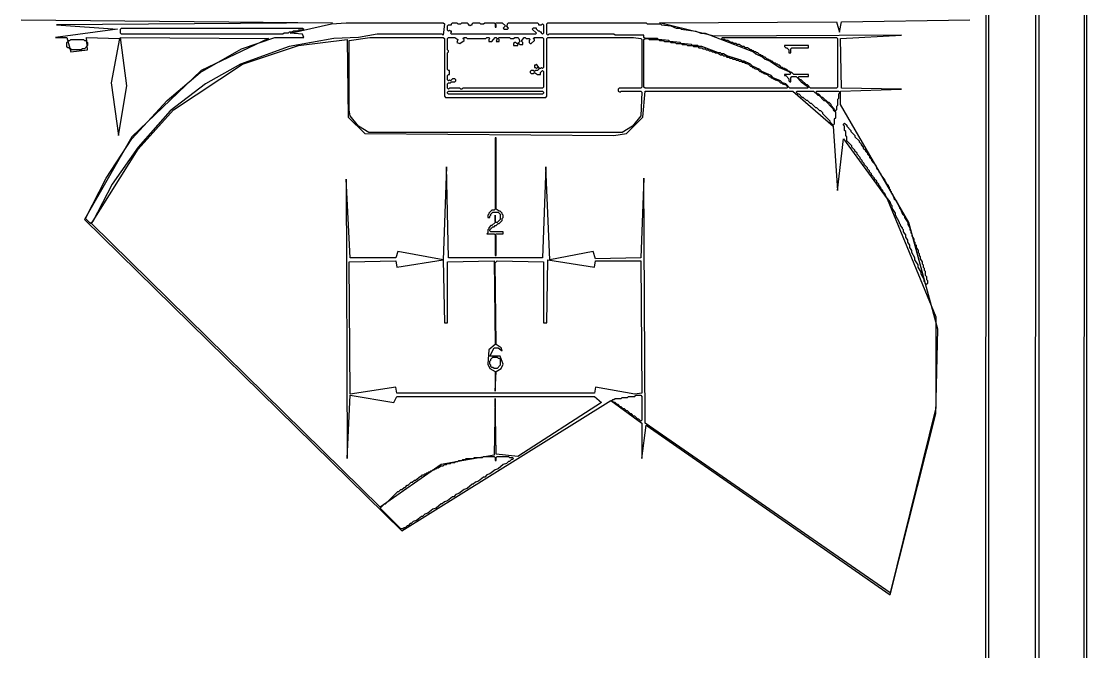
# Model space of a CAD drawing. Extents: x 17 to 323, y -435 to -5.
# Drawn here: x 219.7 to 322.7, y -282.4 to -221.4 of the extents above; entities that cross this region are included whole.
import ezdxf

# ---------------------------------------------------------------- set-up
doc = ezdxf.new("R2010")
doc.units = 0

msp = doc.modelspace()

# ---------------------------------------------------------------- linework, layer by layer
at = {"layer": 'CONTOURS'}
for p, q in [((322.5, -5.1), (322.4, -434.6)), ((322.7, -434.9), (322.7, -4.7)), ((317.8, -9.8), (317.7, -429.9)), ((318.1, -430.2), (318.1, -9.5)), ((313.2, -425.6), (313.3, -14.3)), ((313, -14.6), (312.9, -375)), ((219.7, -221.3), (249.8, -221.6)), ((299, -221.5), (311.4, -221.3)), ((229, -222.2), (223, -223)), ((249.8, -221.6), (223.1, -221.8)), ((223.1, -221.8), (229, -222.2)), ((229.3, -222.2), (229.4, -222.1)), ((229.3, -222.6), (229.3, -222.2)), ((229.4, -222.1), (246.9, -222.1)), ((245.7, -222.6), (249.7, -221.7)), ((246, -222.4), (245.9, -222.5)), ((246.4, -222.4), (246, -222.4)), ((246.5, -222.3), (246.4, -222.4)), ((246.9, -222.3), (246.5, -222.3)), ((246.9, -222.1), (247, -222.2)), ((247, -222.2), (246.9, -222.3)), ((249.7, -221.7), (251.1, -221.6)), ((251.1, -221.6), (260.5, -221.6)), ((260.5, -221.6), (260.6, -221.7)), ((260.6, -221.7), (260.5, -222.8)), ((260.9, -221.9), (261, -221.8)), ((260.9, -222.3), (260.9, -221.9)), ((261, -222.4), (260.9, -222.3)), ((261, -221.8), (261.3, -221.8)), ((261.1, -222.3), (261, -222.4)), ((261.2, -222.4), (261.1, -222.3)), ((261.3, -222.4), (261.2, -222.4)), ((261.3, -221.7), (261.4, -221.6)), ((261.3, -221.8), (261.3, -221.7)), ((261.3, -222.5), (261.3, -222.4)), ((261.4, -221.6), (261.8, -221.6)), ((261.8, -221.6), (261.9, -221.7)), ((261.9, -221.7), (262.2, -221.7)), ((262.2, -221.7), (262.3, -221.6)), ((262.3, -221.6), (262.8, -221.6)), ((262.8, -221.6), (262.9, -221.7)), ((262.9, -221.7), (262.9, -221.8)), ((262.9, -221.8), (263, -221.8)), ((263, -221.8), (263.1, -221.9)), ((263.1, -221.9), (263.2, -221.8)), ((263.2, -221.8), (263.3, -221.8)), ((263.3, -221.7), (263.4, -221.6)), ((263.3, -221.8), (263.3, -221.7)), ((263.4, -221.6), (264, -221.6)), ((264, -221.6), (264.1, -221.7)), ((264.1, -221.7), (264.4, -221.7)), ((264.4, -221.7), (264.5, -221.6)), ((264.5, -221.6), (265.4, -221.6)), ((265.4, -221.6), (265.5, -221.7)), ((265.5, -221.7), (265.6, -221.6)), ((265.5, -221.7), (265.5, -222)), ((265.6, -221.8), (265.5, -221.7)), ((265.5, -222), (265.6, -222)), ((265.6, -221.6), (266.2, -221.6)), ((265.6, -222), (265.6, -221.8)), ((266.2, -221.6), (266.5, -221.9)), ((266.5, -221.9), (266.3, -222.1)), ((266.3, -222.1), (266.4, -222.2)), ((266.4, -222.2), (266.7, -222.2)), ((266.6, -221.9), (266.7, -221.8)), ((266.8, -222.1), (266.6, -221.9)), ((266.7, -221.7), (266.8, -221.6)), ((266.7, -221.8), (266.7, -221.7)), ((266.7, -222.2), (266.8, -222.1)), ((266.8, -221.6), (269.6, -221.6)), ((269.2, -222.1), (269.1, -222.2)), ((269.1, -222.2), (269.5, -222.6)), ((269.5, -222.1), (269.2, -222.1)), ((269.5, -222.2), (269.5, -222.1)), ((269.7, -222.4), (269.5, -222.2)), ((269.6, -221.6), (269.7, -221.7)), ((269.7, -221.7), (269.7, -221.8)), ((269.7, -221.8), (270, -221.8)), ((269.8, -222.4), (269.7, -222.4)), ((269.9, -222.5), (269.8, -222.4)), ((270, -221.8), (270.1, -221.7)), ((270.1, -221.7), (270.2, -221.8)), ((270.2, -221.8), (270.2, -222.6)), ((270.5, -221.7), (270.6, -221.6)), ((270.5, -222.7), (270.5, -221.7)), ((270.6, -221.6), (280.1, -221.6)), ((280.1, -221.6), (280.2, -221.7)), ((280.2, -221.7), (281.5, -221.7)), ((281.4, -221.6), (298.5, -221.5)), ((286.7, -222.9), (281.4, -221.6)), ((281.5, -221.7), (281.6, -221.8)), ((281.6, -221.8), (282.5, -221.9)), ((282.5, -221.9), (283, -222.1)), ((283, -222.1), (283.4, -222.1)), ((283.4, -222.1), (283.5, -222.2)), ((283.5, -222.2), (284.9, -222.4)), ((284.9, -222.4), (285.4, -222.6)), ((298.5, -221.5), (298.8, -222.5)), ((298.8, -222.5), (299, -221.5)), ((223, -223), (224.1, -223)), ((224.1, -223), (224.5, -224.4)), ((224.1, -223.5), (224.3, -223.3)), ((224.1, -223.9), (224.1, -223.5)), ((224.3, -223.3), (224.4, -223.3)), ((224.4, -223.3), (224.5, -223.2)), ((224.5, -223.2), (225.7, -223.2)), ((225.7, -223.2), (225.8, -223.3)), ((225.8, -223.3), (225.9, -223.3)), ((225.9, -223.3), (226.1, -223.5)), ((226.1, -224.2), (226, -223)), ((226, -223), (229.2, -223.1)), ((226.1, -223.5), (226.1, -223.8)), ((229.2, -223.1), (228.4, -227.4)), ((229.4, -222.7), (229.3, -222.6)), ((229.9, -227.7), (229.3, -223)), ((229.3, -223), (243.6, -223.1)), ((245, -222.7), (229.4, -222.7)), ((243.6, -223.1), (237.1, -226.2)), ((241, -224.1), (244.2, -223)), ((244.2, -223), (247, -223)), ((245.1, -222.6), (245, -222.7)), ((245.5, -222.6), (245.1, -222.6)), ((245.6, -222.5), (245.5, -222.6)), ((245.9, -222.5), (245.6, -222.5)), ((249.9, -223.1), (245.6, -223.9)), ((246.9, -222.7), (245.7, -222.6)), ((246.5, -223.8), (251.2, -223.2)), ((247, -223), (246.9, -222.7)), ((252.3, -223), (249.9, -223.1)), ((251.2, -223.2), (251.3, -230.7)), ((251.4, -223.3), (253.4, -223)), ((251.4, -230), (251.4, -223.3)), ((254.1, -222.7), (252.3, -223)), ((253.4, -223), (260.5, -223)), ((260.4, -222.7), (254.1, -222.7)), ((260.5, -222.8), (260.4, -222.7)), ((260.5, -223), (260.6, -223.1)), ((260.6, -223.1), (260.6, -228.7)), ((260.9, -223.1), (261, -223)), ((260.9, -224.2), (260.9, -223.1)), ((261, -223), (261.6, -223)), ((261.2, -222.6), (261.3, -222.5)), ((261.3, -222.7), (261.2, -222.6)), ((269.4, -222.7), (261.3, -222.7)), ((261.6, -223), (261.9, -223.2)), ((261.9, -223.2), (261.8, -223.5)), ((261.8, -223.5), (262.1, -223.6)), ((262.1, -223.6), (262.5, -223.3)), ((262.4, -223.1), (262.5, -223)), ((262.5, -223.2), (262.4, -223.1)), ((262.5, -223), (262.7, -223)), ((262.5, -223.3), (262.5, -223.2)), ((262.7, -223), (262.8, -223.1)), ((262.8, -223.1), (264.6, -223.1)), ((264.6, -223.1), (264.7, -223)), ((264.7, -223), (264.9, -223)), ((264.9, -223), (265, -223.1)), ((265, -223.1), (264.9, -223.2)), ((264.9, -223.2), (264.9, -223.4)), ((264.9, -223.4), (265.2, -223.4)), ((265.2, -223.4), (265.5, -223)), ((265.5, -223), (265.6, -223)), ((265.6, -223), (265.7, -223.1)), ((265.7, -223.1), (265.6, -223.4)), ((265.6, -223.4), (265.9, -223.4)), ((265.8, -223.1), (265.9, -223)), ((265.9, -223.2), (265.8, -223.1)), ((265.9, -223), (266.9, -223)), ((265.9, -223.4), (265.9, -223.2)), ((266.9, -223), (267, -223.1)), ((267, -223.1), (267.3, -223.1)), ((267.3, -223.1), (267.4, -223)), ((267.4, -223.5), (267.3, -223.6)), ((267.4, -223), (267.7, -223)), ((267.5, -223.5), (267.4, -223.5)), ((267.6, -223.6), (267.5, -223.5)), ((267.7, -223), (267.8, -223.1)), ((267.9, -223.4), (267.7, -223.6)), ((267.8, -223.1), (267.9, -223.4)), ((268.1, -223.3), (268.3, -223)), ((268.1, -223.4), (268.1, -223.3)), ((268.2, -223.5), (268.1, -223.4)), ((268.2, -223.7), (268.2, -223.5)), ((268.3, -223), (268.4, -223)), ((268.4, -223), (268.5, -223.1)), ((268.5, -223.1), (268.8, -223.1)), ((268.8, -223.1), (268.9, -223.2)), ((268.9, -223.2), (268.8, -223.3)), ((268.8, -223.3), (268.8, -223.5)), ((268.8, -223.5), (268.9, -223.6)), ((269, -223.6), (269.3, -223.3)), ((269.2, -223.1), (269.3, -223)), ((269.3, -223.2), (269.2, -223.1)), ((269.3, -223), (270.1, -223)), ((269.3, -223.3), (269.3, -223.2)), ((269.5, -222.6), (269.4, -222.7)), ((270, -222.5), (269.9, -222.5)), ((270, -222.6), (270, -222.5)), ((270.1, -222.7), (270, -222.6)), ((270.2, -222.6), (270.1, -222.7)), ((270.1, -223), (270.2, -223.1)), ((270.2, -223.1), (270.2, -225.9)), ((270.6, -222.8), (270.5, -222.7)), ((270.5, -223.1), (270.6, -223)), ((270.5, -228.7), (270.5, -223.1)), ((270.7, -222.7), (270.6, -222.8)), ((270.6, -223), (278.9, -223)), ((277, -222.7), (270.7, -222.7)), ((277.1, -222.8), (277, -222.7)), ((279.9, -222.8), (277.1, -222.8)), ((278.9, -223), (279.6, -223.1)), ((279.6, -223.1), (279.7, -223.2)), ((279.7, -223.2), (279.7, -227.8)), ((279.9, -223), (279.9, -222.8)), ((280, -223.1), (279.9, -223)), ((279.9, -223.2), (280, -223.1)), ((279.9, -227.8), (279.9, -223.2)), ((280, -223.1), (280.3, -223.1)), ((281.2, -223.1), (280, -223.1)), ((280.3, -223.1), (280.4, -223.2)), ((280.4, -223.2), (281.3, -223.2)), ((281.3, -223.2), (281.2, -223.1)), ((281.3, -223.2), (281.4, -223.3)), ((282.3, -223.3), (281.3, -223.2)), ((281.4, -223.3), (281.8, -223.3)), ((281.8, -223.3), (281.9, -223.4)), ((281.9, -223.4), (282.4, -223.4)), ((282.4, -223.4), (282.3, -223.3)), ((282.4, -223.4), (282.5, -223.5)), ((283.4, -223.5), (282.4, -223.4)), ((282.5, -223.5), (282.9, -223.5)), ((282.9, -223.5), (283, -223.6)), ((283.5, -223.6), (283.4, -223.5)), ((285.4, -222.6), (285.8, -222.6)), ((285.8, -222.6), (290.5, -224.4)), ((304.8, -222.8), (286.7, -222.9)), ((287.4, -223.1), (287.5, -223)), ((287.5, -223.2), (287.4, -223.1)), ((287.5, -223), (298.5, -223)), ((287.7, -223.2), (287.5, -223.2)), ((287.8, -223.3), (287.7, -223.2)), ((288, -223.3), (287.8, -223.3)), ((288.3, -223.5), (288, -223.3)), ((288.5, -223.5), (288.3, -223.5)), ((288.6, -223.6), (288.5, -223.5)), ((298.5, -223), (298.6, -223.1)), ((298.6, -223.1), (298.6, -227.8)), ((298.9, -223.1), (304.8, -222.8)), ((299, -227.9), (298.9, -223.1)), ((224.2, -224), (224.1, -223.9)), ((224.3, -224), (224.2, -224)), ((224.4, -224.1), (224.3, -224)), ((224.5, -224.1), (224.4, -224.1)), ((224.6, -224.2), (224.5, -224.1)), ((224.5, -224.4), (226.1, -224.2)), ((225.5, -224.2), (224.6, -224.2)), ((225.6, -224.1), (225.5, -224.2)), ((225.8, -224.1), (225.6, -224.1)), ((226.1, -223.8), (225.8, -224.1)), ((237, -226.4), (241, -224.1)), ((245.6, -223.9), (240.9, -225.6)), ((241.1, -225.6), (246.5, -223.8)), ((261, -224.3), (260.9, -224.2)), ((260.9, -224.5), (261, -224.4)), ((260.9, -226.1), (260.9, -224.5)), ((261, -224.4), (261, -224.3)), ((267.3, -223.6), (267.3, -223.8)), ((267.3, -223.8), (267.7, -223.8)), ((267.7, -223.6), (267.6, -223.6)), ((267.7, -223.7), (267.8, -223.6)), ((267.7, -223.8), (267.7, -223.7)), ((267.8, -223.6), (267.9, -223.7)), ((267.9, -223.7), (268.2, -223.7)), ((268.9, -223.6), (269, -223.6)), ((283, -223.6), (283.5, -223.6)), ((283.5, -223.6), (283.6, -223.7)), ((284.5, -223.7), (283.5, -223.6)), ((283.6, -223.7), (284, -223.7)), ((284, -223.7), (284.1, -223.8)), ((284.1, -223.8), (284.6, -223.8)), ((284.6, -223.8), (284.5, -223.7)), ((284.6, -223.8), (284.7, -223.9)), ((285.1, -223.8), (284.6, -223.8)), ((284.7, -223.9), (285.1, -223.9)), ((285.2, -223.9), (285.1, -223.8)), ((285.1, -223.9), (285.2, -224)), ((285.5, -223.9), (285.2, -223.9)), ((285.2, -224), (285.5, -224)), ((287.1, -224.5), (285.5, -223.9)), ((285.5, -224), (285.6, -224.1)), ((285.6, -224.1), (285.8, -224.1)), ((285.8, -224.1), (285.9, -224.2)), ((285.9, -224.2), (286.1, -224.2)), ((286.1, -224.2), (286.2, -224.3)), ((286.2, -224.3), (286.4, -224.3)), ((286.4, -224.3), (286.5, -224.4)), ((286.5, -224.4), (286.7, -224.4)), ((286.7, -224.4), (286.8, -224.5)), ((286.8, -224.5), (287, -224.5)), ((287, -224.5), (287.3, -224.7)), ((287.3, -224.5), (287.1, -224.5)), ((287.4, -224.6), (287.3, -224.5)), ((288.8, -223.6), (288.6, -223.6)), ((288.9, -223.7), (288.8, -223.6)), ((289.1, -223.7), (288.9, -223.7)), ((289.4, -223.9), (289.1, -223.7)), ((289.6, -223.9), (289.4, -223.9)), ((289.7, -224), (289.6, -223.9)), ((289.9, -224), (289.7, -224)), ((290.2, -224.2), (289.9, -224)), ((290.3, -224.2), (290.2, -224.2)), ((290.4, -224.3), (290.3, -224.2)), ((290.5, -224.3), (290.4, -224.3)), ((290.6, -224.4), (290.5, -224.3)), ((290.5, -224.4), (290.7, -224.6)), ((290.7, -224.4), (290.6, -224.4)), ((290.8, -224.5), (290.7, -224.4)), ((290.9, -224.5), (290.8, -224.5)), ((291.1, -224.7), (290.9, -224.5)), ((293.5, -223.8), (293.5, -223.9)), ((295.8, -223.8), (293.5, -223.8)), ((293.5, -223.9), (293.6, -224)), ((293.6, -224), (293.7, -224)), ((293.7, -224), (293.9, -224.2)), ((293.9, -224.2), (293.9, -224.5)), ((293.9, -224.5), (294.1, -224.5)), ((294.1, -224.1), (294.2, -224)), ((294.1, -224.5), (294.1, -224.1)), ((294.2, -224), (295.8, -224)), ((295.8, -224), (295.8, -223.8)), ((287.3, -224.7), (287.5, -224.7)), ((287.6, -224.6), (287.4, -224.6)), ((287.5, -224.7), (287.6, -224.8)), ((287.9, -224.8), (287.6, -224.6)), ((287.6, -224.8), (287.8, -224.8)), ((287.8, -224.8), (287.9, -224.9)), ((289.3, -225.2), (287.9, -224.8)), ((287.9, -224.9), (288.1, -224.9)), ((288.1, -224.9), (288.2, -225)), ((288.2, -225), (288.4, -225)), ((288.4, -225), (288.5, -225.1)), ((288.5, -225.1), (288.7, -225.1)), ((288.7, -225.1), (288.8, -225.2)), ((288.8, -225.2), (289, -225.2)), ((289, -225.2), (289.1, -225.3)), ((289.1, -225.3), (289.3, -225.3)), ((289.4, -225.3), (289.3, -225.2)), ((289.3, -225.3), (289.4, -225.4)), ((289.6, -225.3), (289.4, -225.3)), ((289.4, -225.4), (289.6, -225.4)), ((290.2, -225.6), (289.6, -225.3)), ((289.6, -225.4), (289.7, -225.5)), ((289.7, -225.5), (290, -225.6)), ((290.7, -224.6), (291.4, -224.9)), ((291.2, -224.7), (291.1, -224.7)), ((291.3, -224.8), (291.2, -224.7)), ((291.4, -224.8), (291.3, -224.8)), ((291.5, -224.9), (291.4, -224.8)), ((291.4, -224.9), (291.6, -225.1)), ((291.6, -224.9), (291.5, -224.9)), ((291.8, -225.1), (291.6, -224.9)), ((291.6, -225.1), (292.1, -225.3)), ((291.9, -225.1), (291.8, -225.1)), ((292, -225.2), (291.9, -225.1)), ((292.1, -225.2), (292, -225.2)), ((292.2, -225.3), (292.1, -225.2)), ((292.1, -225.3), (293, -225.9)), ((292.3, -225.3), (292.2, -225.3)), ((292.5, -225.5), (292.3, -225.3)), ((292.6, -225.5), (292.5, -225.5)), ((292.7, -225.6), (292.6, -225.5)), ((237.1, -226.2), (230.4, -232.6)), ((233.8, -229.1), (237, -226.4)), ((234.4, -230), (241.1, -225.6)), ((240.9, -225.6), (237.5, -227.5)), ((261, -226.2), (260.9, -226.1)), ((260.9, -226.7), (261, -226.6)), ((261.1, -226.2), (261, -226.2)), ((261, -226.6), (261.1, -226.6)), ((261.1, -226.6), (261.1, -226.2)), ((269, -226.2), (268.9, -226.3)), ((268.9, -226.3), (268.9, -226.4)), ((268.9, -226.4), (269, -226.5)), ((269.2, -226.2), (269, -226.2)), ((269, -226.5), (269.2, -226.5)), ((269.3, -226.3), (269.2, -226.2)), ((269.2, -226.5), (269.3, -226.4)), ((269.4, -225.7), (269.3, -225.7)), ((269.3, -225.7), (269.3, -225.9)), ((269.3, -225.9), (269.4, -225.9)), ((269.4, -226.2), (269.3, -226.3)), ((269.3, -226.4), (269.6, -226.6)), ((269.5, -225.6), (269.4, -225.7)), ((269.4, -225.9), (269.5, -226)), ((269.6, -226.2), (269.4, -226.2)), ((269.8, -226), (269.5, -225.6)), ((269.5, -226), (269.6, -225.9)), ((269.6, -225.9), (269.7, -225.9)), ((269.8, -226), (269.6, -226.2)), ((269.6, -226.6), (269.9, -226.6)), ((269.7, -225.9), (269.8, -226)), ((269.9, -226), (269.8, -226)), ((270, -225.9), (269.9, -226)), ((269.9, -226.4), (270.1, -226.2)), ((269.9, -226.6), (269.9, -226.4)), ((270.1, -226), (270, -225.9)), ((270.2, -225.9), (270.1, -226)), ((270.1, -226.2), (270.2, -226.3)), ((270.2, -226.3), (270.2, -227.8)), ((290, -225.6), (290.2, -225.8)), ((290.4, -225.8), (290.2, -225.6)), ((290.2, -225.8), (290.3, -225.8)), ((290.3, -225.8), (290.4, -225.9)), ((291.1, -226.1), (290.4, -225.8)), ((290.4, -225.9), (290.5, -225.9)), ((290.5, -225.9), (290.6, -226)), ((290.6, -226), (290.9, -226.1)), ((290.9, -226.1), (291.1, -226.3)), ((291.3, -226.3), (291.1, -226.1)), ((291.1, -226.3), (291.2, -226.3)), ((291.2, -226.3), (291.3, -226.4)), ((292.2, -226.7), (291.3, -226.3)), ((291.3, -226.4), (291.4, -226.4)), ((291.4, -226.4), (291.5, -226.5)), ((291.5, -226.5), (291.8, -226.6)), ((291.8, -226.6), (292, -226.8)), ((292.8, -225.6), (292.7, -225.6)), ((292.9, -225.7), (292.8, -225.6)), ((293, -225.7), (292.9, -225.7)), ((293.2, -225.9), (293, -225.7)), ((293, -225.9), (293.9, -226.3)), ((293.3, -225.9), (293.2, -225.9)), ((293.4, -226), (293.3, -225.9)), ((293.5, -226), (293.4, -226)), ((293.6, -226.1), (293.5, -226)), ((294, -226.6), (293.5, -226.6)), ((293.5, -226.6), (293.5, -226.7)), ((293.7, -226.1), (293.6, -226.1)), ((293.9, -226.3), (293.7, -226.1)), ((294, -226.3), (293.9, -226.3)), ((293.9, -226.3), (294.1, -226.5)), ((294.1, -226.4), (294, -226.3)), ((294.1, -226.5), (294, -226.6)), ((294.2, -226.4), (294.1, -226.4)), ((294.4, -226.6), (294.2, -226.4)), ((295.8, -226.6), (294.4, -226.6)), ((295.8, -226.8), (295.8, -226.6)), ((228.4, -227.4), (229.1, -232.5)), ((237.5, -227.5), (234.1, -230.1)), ((260.9, -227.1), (260.9, -226.7)), ((261, -227.2), (260.9, -227.1)), ((260.9, -227.5), (261, -227.4)), ((260.9, -227.9), (260.9, -227.5)), ((261.1, -227.1), (261, -227.2)), ((261, -227.4), (261.2, -227.4)), ((261.2, -227.2), (261.1, -227.1)), ((261.4, -227), (261.2, -227.2)), ((261.2, -227.4), (261.3, -227.3)), ((261.3, -227.3), (261.6, -227.3)), ((261.6, -227), (261.4, -227)), ((261.7, -227.1), (261.6, -227)), ((261.6, -227.3), (261.7, -227.2)), ((261.7, -227.2), (261.7, -227.1)), ((292, -226.8), (292.1, -226.8)), ((292.1, -226.8), (292.2, -226.9)), ((292.4, -226.9), (292.2, -226.7)), ((292.2, -226.9), (292.3, -226.9)), ((292.3, -226.9), (292.4, -227)), ((293.1, -227.2), (292.4, -226.9)), ((292.4, -227), (292.5, -227)), ((292.5, -227), (292.6, -227.1)), ((292.6, -227.1), (292.9, -227.2)), ((292.9, -227.2), (293.1, -227.4)), ((293.3, -227.4), (293.1, -227.2)), ((293.1, -227.4), (293.2, -227.4)), ((293.2, -227.4), (293.3, -227.5)), ((293.6, -227.5), (293.3, -227.4)), ((293.3, -227.5), (293.6, -227.6)), ((293.5, -226.7), (293.6, -226.7)), ((293.6, -226.7), (293.9, -227)), ((294, -227.9), (293.6, -227.5)), ((293.6, -227.6), (293.8, -227.8)), ((293.9, -227), (293.9, -227.2)), ((293.9, -227.2), (294, -227.3)), ((294, -227.3), (294.1, -227.3)), ((294.1, -226.9), (294.2, -226.8)), ((294.1, -227.3), (294.1, -226.9)), ((294.2, -226.8), (294.6, -226.8)), ((294.6, -226.8), (295.1, -227.3)), ((294.8, -226.9), (294.9, -226.8)), ((295, -227.1), (294.8, -226.9)), ((294.9, -226.8), (295.8, -226.8)), ((295.1, -227.1), (295, -227.1)), ((295.6, -227.6), (295.1, -227.1)), ((295.1, -227.3), (295.8, -227.8)), ((295.7, -227.6), (295.6, -227.6)), ((296, -227.9), (295.7, -227.6)), ((229.1, -232.5), (229.9, -227.7)), ((261, -228), (260.9, -227.9)), ((260.9, -228.3), (261, -228.2)), ((260.9, -228.4), (260.9, -228.3)), ((261, -228.5), (260.9, -228.4)), ((261.1, -227.9), (261, -228)), ((261, -228.2), (270.1, -228.2)), ((270.1, -228.5), (261, -228.5)), ((262.1, -227.9), (261.1, -227.9)), ((262.2, -228), (262.1, -227.9)), ((262.3, -228), (262.2, -228)), ((262.4, -227.9), (262.3, -228)), ((270.1, -227.9), (262.4, -227.9)), ((270.2, -227.8), (270.1, -227.9)), ((270.1, -228.2), (270.2, -228.3)), ((270.2, -228.4), (270.1, -228.5)), ((270.2, -228.3), (270.2, -228.4)), ((277.5, -227.9), (277.4, -228)), ((277.4, -228), (277.4, -228.2)), ((277.4, -228.2), (277.6, -228.3)), ((279.6, -227.9), (277.5, -227.9)), ((277.6, -228.3), (277.7, -228.2)), ((277.7, -228.2), (279.6, -228.2)), ((279.7, -227.8), (279.6, -227.9)), ((279.6, -228.2), (279.7, -228.3)), ((279.7, -228.3), (279.6, -230.6)), ((279.8, -230.7), (280, -228.2)), ((280, -227.9), (279.9, -227.8)), ((293.7, -227.9), (280, -227.9)), ((280, -228.2), (294.3, -228.2)), ((293.8, -227.8), (293.7, -227.9)), ((295.7, -227.9), (294, -227.9)), ((294.3, -228.2), (298.2, -231.6)), ((294.6, -228.3), (294.7, -228.2)), ((294.8, -228.5), (294.6, -228.3)), ((294.7, -228.2), (296.3, -228.2)), ((294.9, -228.5), (294.8, -228.5)), ((295.2, -228.8), (294.9, -228.5)), ((295.8, -227.8), (295.7, -227.9)), ((298.5, -227.9), (296, -227.9)), ((296.3, -228.2), (296.7, -228.6)), ((296.5, -228.3), (296.6, -228.2)), ((296.7, -228.5), (296.5, -228.3)), ((296.6, -228.2), (298.7, -228.2)), ((296.8, -228.5), (296.7, -228.5)), ((296.7, -228.6), (296.8, -228.6)), ((297.1, -228.8), (296.8, -228.5)), ((296.8, -228.6), (297.3, -229.1)), ((298.6, -227.8), (298.5, -227.9)), ((298.7, -228.2), (298.8, -228.3)), ((298.8, -228.4), (298.7, -228.5)), ((298.7, -228.5), (298.7, -228.9)), ((298.8, -228.3), (298.8, -228.4)), ((298.9, -228.2), (304.8, -228)), ((298.9, -229.5), (298.9, -228.2)), ((304.8, -228), (299, -227.9)), ((230.4, -232.8), (233.8, -229.1)), ((260.6, -228.7), (260.7, -228.8)), ((260.7, -228.8), (270.4, -228.8)), ((270.4, -228.8), (270.5, -228.7)), ((295.3, -228.8), (295.2, -228.8)), ((295.6, -229.1), (295.3, -228.8)), ((295.7, -229.1), (295.6, -229.1)), ((296, -229.4), (295.7, -229.1)), ((296.1, -229.4), (296, -229.4)), ((296.5, -229.8), (296.1, -229.4)), ((297.2, -228.8), (297.1, -228.8)), ((297.7, -229.3), (297.2, -228.8)), ((297.3, -229.1), (297.4, -229.1)), ((297.4, -229.1), (298.2, -229.9)), ((297.8, -229.3), (297.7, -229.3)), ((298, -229.5), (297.8, -229.3)), ((298, -229.6), (298, -229.5)), ((298.3, -229.9), (298, -229.6)), ((298.6, -229.6), (298.5, -229.7)), ((298.7, -228.9), (298.6, -229)), ((298.6, -229), (298.6, -229.6)), ((305.5, -240.9), (298.9, -229.5)), ((231, -233.8), (234.4, -230)), ((234.1, -230.1), (231, -233.6)), ((251.3, -230.7), (252.9, -232.3)), ((251.5, -230.6), (251.4, -230)), ((252.3, -231.6), (251.5, -230.6)), ((278.2, -232.3), (279.8, -230.7)), ((279.6, -230.6), (278.8, -231.6)), ((296.6, -229.8), (296.5, -229.8)), ((296.9, -230.1), (296.6, -229.8)), ((297, -230.1), (296.9, -230.1)), ((297.2, -230.3), (297, -230.1)), ((297.2, -230.4), (297.2, -230.3)), ((297.9, -231.1), (297.2, -230.4)), ((298.2, -229.9), (298.2, -230)), ((298.2, -230), (298.4, -230.2)), ((298.3, -230), (298.3, -229.9)), ((298.4, -230.1), (298.3, -230)), ((298.5, -230), (298.4, -230.1)), ((298.4, -230.2), (298.4, -230.8)), ((298.5, -229.7), (298.5, -230)), ((253.3, -232.2), (252.3, -231.6)), ((278.8, -231.6), (277.8, -232.2)), ((297.9, -231.2), (297.9, -231.1)), ((298.2, -231.5), (297.9, -231.2)), ((298.3, -231.4), (298.2, -231.5)), ((298.2, -231.6), (298.6, -237.8)), ((298.4, -230.8), (298.3, -230.9)), ((298.3, -230.9), (298.3, -231.4)), ((299.2, -231.4), (299.3, -231.3)), ((299.2, -231.5), (299.2, -231.4)), ((299.3, -231.6), (299.2, -231.5)), ((299.3, -231.3), (299.5, -231.5)), ((299.3, -232), (299.3, -231.6)), ((299.5, -231.5), (299.5, -231.6)), ((299.5, -231.6), (299.9, -232)), ((230.4, -232.6), (225.8, -240.6)), ((252.9, -232.3), (277, -232.5)), ((277.8, -232.2), (253.3, -232.2)), ((265.5, -232.7), (265.5, -239.6)), ((265.6, -232.7), (265.5, -232.7)), ((265.6, -239.6), (265.6, -232.7)), ((277, -232.5), (278.2, -232.3)), ((299.4, -232.1), (299.3, -232)), ((299.4, -232.5), (299.4, -232.1)), ((299.5, -232.6), (299.4, -232.5)), ((299.5, -233), (299.5, -232.6)), ((299.9, -232), (299.9, -232.1)), ((299.9, -232.1), (300.3, -232.5)), ((300.3, -232.5), (300.3, -232.6)), ((300.3, -232.6), (300.7, -233)), ((226.5, -241), (231, -233.8)), ((227.9, -236.6), (230.4, -232.8)), ((231, -233.6), (228.5, -237.2)), ((298.6, -237.8), (299.2, -232.8)), ((299.2, -232.8), (303.4, -238.6)), ((300, -233.5), (299.5, -233)), ((300, -233.6), (300, -233.5)), ((300.3, -233.9), (300, -233.6)), ((300.7, -233), (300.7, -233.1)), ((300.7, -233.1), (300.9, -233.3)), ((300.9, -233.3), (300.9, -233.4)), ((300.9, -233.4), (301.1, -233.6)), ((301.1, -233.6), (301.1, -233.7)), ((301.1, -233.7), (301.3, -233.9)), ((300.3, -234), (300.3, -233.9)), ((300.5, -234.2), (300.3, -234)), ((300.5, -234.3), (300.5, -234.2)), ((300.8, -234.6), (300.5, -234.3)), ((300.8, -234.7), (300.8, -234.6)), ((301, -234.9), (300.8, -234.7)), ((301.3, -233.9), (301.3, -234)), ((301.3, -234), (301.5, -234.2)), ((301.5, -234.2), (301.5, -234.3)), ((301.5, -234.3), (301.7, -234.5)), ((301.7, -234.5), (301.7, -234.6)), ((301.7, -234.6), (301.9, -234.8)), ((301.9, -234.8), (301.9, -234.9)), ((260.8, -235.5), (260.5, -244.5)), ((261, -244.3), (260.8, -235.5)), ((270.4, -235.5), (270.1, -244.3)), ((270.8, -244.5), (270.4, -235.5)), ((301, -235), (301, -234.9)), ((301.2, -235.2), (301, -235)), ((301.2, -235.3), (301.2, -235.2)), ((301.5, -235.6), (301.2, -235.3)), ((301.5, -235.7), (301.5, -235.6)), ((301.7, -235.9), (301.5, -235.7)), ((301.9, -234.9), (302.3, -235.4)), ((302.3, -235.4), (302.4, -235.7)), ((302.4, -235.7), (302.6, -235.9)), ((225.9, -240.5), (227.9, -236.6)), ((251.5, -244.3), (251.1, -236.7)), ((251.1, -236.7), (251.2, -263.7)), ((279.9, -236.6), (279.6, -244.3)), ((280, -260.3), (279.9, -236.6)), ((301.7, -236), (301.7, -235.9)), ((301.9, -236.2), (301.7, -236)), ((301.9, -236.3), (301.9, -236.2)), ((302.2, -236.6), (301.9, -236.3)), ((302.2, -236.7), (302.2, -236.6)), ((302.4, -236.9), (302.2, -236.7)), ((302.4, -237), (302.4, -236.9)), ((302.6, -235.9), (302.6, -236)), ((302.6, -236), (302.8, -236.2)), ((302.8, -236.2), (302.8, -236.3)), ((302.8, -236.3), (303.2, -236.8)), ((303.2, -236.8), (303.3, -237.1)), ((228.5, -237.2), (226.6, -240.8)), ((302.6, -237.2), (302.4, -237)), ((302.6, -237.3), (302.6, -237.2)), ((302.8, -237.5), (302.6, -237.3)), ((302.8, -237.6), (302.8, -237.5)), ((303, -237.8), (302.8, -237.6)), ((303, -237.9), (303, -237.8)), ((303.2, -238.1), (303, -237.9)), ((303.3, -237.1), (303.5, -237.3)), ((303.5, -237.3), (303.5, -237.4)), ((303.5, -237.4), (303.6, -237.5)), ((303.6, -237.5), (303.6, -237.6)), ((303.6, -237.6), (303.7, -237.7)), ((303.7, -237.7), (303.7, -237.8)), ((303.7, -237.8), (303.8, -237.9)), ((303.8, -237.9), (303.8, -238)), ((303.3, -238.4), (303.2, -238.1)), ((303.7, -238.9), (303.3, -238.4)), ((303.4, -238.6), (308.1, -250)), ((303.8, -239.2), (303.7, -238.9)), ((303.8, -238), (303.9, -238.1)), ((303.9, -238.1), (304.1, -238.6)), ((304.1, -238.6), (304.3, -238.8)), ((304.3, -238.8), (304.3, -238.9)), ((304.3, -238.9), (304.4, -239)), ((265.2, -239.7), (264.9, -240)), ((265.1, -240.1), (265.3, -239.9)), ((265.4, -239.7), (265.2, -239.7)), ((265.3, -239.9), (265.8, -239.9)), ((265.5, -239.6), (265.4, -239.7)), ((265.9, -239.8), (265.6, -239.6)), ((265.8, -239.9), (266, -240.1)), ((266, -239.8), (265.9, -239.8)), ((266.2, -240), (266, -239.8)), ((303.9, -239.3), (303.8, -239.2)), ((303.9, -239.5), (303.9, -239.3)), ((304.2, -240), (303.9, -239.5)), ((304.4, -239), (304.4, -239.1)), ((304.4, -239.1), (304.5, -239.2)), ((304.5, -239.2), (304.5, -239.3)), ((304.5, -239.3), (304.6, -239.4)), ((304.6, -239.4), (304.6, -239.5)), ((304.6, -239.5), (304.7, -239.6)), ((304.7, -239.6), (304.9, -240.1)), ((225.8, -240.6), (256.5, -270.7)), ((226.4, -241), (225.9, -240.5)), ((226.6, -240.8), (226.4, -241)), ((254.4, -268.4), (226.5, -241)), ((264.9, -240.1), (264.8, -240.2)), ((264.8, -240.2), (264.8, -240.4)), ((264.8, -240.4), (265, -240.4)), ((264.9, -240), (264.9, -240.1)), ((265, -240.3), (265.1, -240.2)), ((265, -240.4), (265, -240.3)), ((265.1, -240.2), (265.1, -240.1)), ((265.5, -240.9), (265.2, -241.2)), ((265.5, -240.8), (265.5, -240.2)), ((265.5, -240.2), (265.5, -240.9)), ((265.6, -240.9), (265.5, -240.8)), ((265.7, -240.9), (265.6, -240.9)), ((265.6, -241.2), (265.8, -241)), ((266, -240.6), (265.7, -240.9)), ((265.8, -241), (265.9, -241)), ((265.9, -241), (266.2, -240.7)), ((266, -240.1), (266, -240.6)), ((266.2, -240.1), (266.2, -240)), ((266.3, -240.2), (266.2, -240.1)), ((266.2, -240.5), (266.3, -240.4)), ((266.2, -240.7), (266.2, -240.5)), ((266.3, -240.4), (266.3, -240.2)), ((304.2, -240.2), (304.2, -240)), ((304.6, -240.9), (304.2, -240.2)), ((304.6, -241), (304.6, -240.9)), ((304.7, -241.1), (304.6, -241)), ((304.9, -240.1), (305.1, -240.3)), ((305.1, -240.3), (305.1, -240.4)), ((305.1, -240.4), (305.4, -240.9)), ((305.4, -240.9), (305.4, -241.1)), ((308.3, -251.2), (305.5, -240.9)), ((264.8, -241.9), (264.7, -242)), ((264.7, -242), (265.4, -242)), ((264.9, -241.5), (264.8, -241.6)), ((264.8, -241.6), (264.8, -241.9)), ((265.1, -241.2), (264.9, -241.4)), ((264.9, -241.4), (264.9, -241.5)), ((265, -241.6), (265.3, -241.3)), ((265, -241.7), (265, -241.6)), ((265.1, -241.8), (265, -241.7)), ((265.2, -241.2), (265.1, -241.2)), ((266.3, -241.8), (265.1, -241.8)), ((265.3, -241.3), (265.4, -241.3)), ((265.4, -241.3), (265.5, -241.2)), ((265.4, -242), (265.5, -242.1)), ((265.5, -241.2), (265.6, -241.2)), ((265.5, -242.1), (265.6, -242)), ((265.6, -242), (266.3, -242)), ((266.3, -242), (266.3, -241.8)), ((304.7, -241.2), (304.7, -241.1)), ((304.9, -241.4), (304.7, -241.2)), ((304.9, -241.5), (304.9, -241.4)), ((305, -241.6), (304.9, -241.5)), ((305, -241.8), (305, -241.6)), ((305.2, -242.1), (305, -241.8)), ((305.4, -241.1), (305.6, -241.4)), ((305.6, -241.4), (305.6, -241.6)), ((305.6, -241.6), (305.7, -241.7)), ((305.7, -241.7), (305.7, -241.9)), ((305.7, -241.9), (305.8, -242)), ((305.8, -242), (305.8, -242.2)), ((265.5, -242.1), (265.5, -244.1)), ((265.6, -242.2), (265.5, -242.1)), ((265.6, -244.1), (265.6, -242.2)), ((305.2, -242.3), (305.2, -242.1)), ((305.4, -242.6), (305.2, -242.3)), ((305.4, -242.8), (305.4, -242.6)), ((305.6, -243.1), (305.4, -242.8)), ((305.8, -242.2), (306, -242.5)), ((306, -242.5), (306, -242.7)), ((306, -242.7), (306.1, -242.8)), ((306.1, -242.8), (306.1, -243)), ((306.1, -243), (306.2, -243.1)), ((256.1, -243.7), (255.9, -244.3)), ((260.5, -244.5), (256.1, -243.7)), ((265.5, -244.1), (265.6, -244.1)), ((275, -243.7), (270.8, -244.5)), ((275.2, -244.4), (275, -243.7)), ((305.6, -243.3), (305.6, -243.1)), ((305.8, -243.6), (305.6, -243.3)), ((305.8, -243.8), (305.8, -243.6)), ((306.1, -244.3), (305.8, -243.8)), ((306.2, -243.1), (306.2, -243.3)), ((306.2, -243.3), (306.4, -243.6)), ((306.4, -243.6), (306.4, -243.8)), ((306.4, -243.8), (306.5, -243.9)), ((306.5, -243.9), (306.5, -244.1)), ((306.5, -244.1), (306.6, -244.2)), ((251.4, -244.7), (255.9, -244.6)), ((251.5, -257.5), (251.4, -244.7)), ((255.9, -244.3), (251.5, -244.3)), ((255.9, -244.6), (256, -245.2)), ((256, -245.2), (260.5, -244.5)), ((260.5, -244.5), (260.6, -250.6)), ((260.9, -244.7), (265.4, -244.6)), ((260.9, -250.6), (260.9, -244.7)), ((270.1, -244.3), (261, -244.3)), ((265.4, -244.6), (265.5, -252.7)), ((265.5, -244.8), (265.7, -244.6)), ((265.6, -252.7), (265.5, -244.8)), ((265.7, -244.6), (270.2, -244.7)), ((270.2, -244.7), (270.2, -250.6)), ((270.5, -250.6), (270.6, -244.5)), ((270.6, -244.5), (275.1, -245.2)), ((275.1, -245.2), (275.2, -244.6)), ((279.6, -244.3), (275.2, -244.4)), ((275.2, -244.6), (279.6, -244.6)), ((279.6, -244.6), (279.7, -257.4)), ((306.1, -244.5), (306.1, -244.3)), ((306.4, -245), (306.1, -244.5)), ((306.4, -245.2), (306.4, -245)), ((306.6, -244.2), (306.6, -244.4)), ((306.6, -244.4), (306.8, -244.7)), ((306.8, -244.7), (306.8, -244.9)), ((306.8, -244.9), (306.9, -245)), ((306.9, -245), (306.9, -245.2)), ((306.7, -245.7), (306.4, -245.2)), ((306.7, -245.9), (306.7, -245.7)), ((307, -246.4), (306.7, -245.9)), ((306.9, -245.2), (307, -245.3)), ((307, -245.3), (307, -245.5)), ((307, -245.5), (307.1, -245.6)), ((307.1, -245.6), (307.1, -246)), ((307.1, -246), (307.2, -246.1)), ((307.2, -246.1), (307.2, -246.4)), ((307, -246.6), (307, -246.4)), ((307.1, -246.7), (307, -246.6)), ((307.1, -246.8), (307.1, -246.7)), ((307.2, -246.9), (307.1, -246.8)), ((307.2, -246.4), (307.3, -246.5)), ((307.3, -246.8), (307.2, -246.9)), ((307.3, -246.5), (307.3, -246.8)), ((308.1, -250), (308.1, -258.8)), ((260.6, -250.6), (260.9, -250.6)), ((270.2, -250.6), (270.5, -250.6)), ((308.1, -259.4), (308.3, -251.2)), ((264.9, -253.2), (264.8, -254.6)), ((265.5, -252.7), (264.9, -253.2)), ((265, -253.8), (265.4, -253)), ((265.4, -253), (265.8, -253)), ((266.1, -253), (265.6, -252.7)), ((265.8, -253), (266.2, -253.3)), ((266.2, -253.3), (266.1, -253)), ((266, -253.8), (265, -253.8)), ((265, -254.3), (265.1, -254.2)), ((265, -254.6), (265, -254.3)), ((265.1, -254.1), (265.3, -253.9)), ((265.1, -254.2), (265.1, -254.1)), ((265.3, -253.9), (265.7, -253.9)), ((265.7, -253.9), (265.8, -254)), ((265.8, -254), (265.9, -254)), ((265.9, -254), (266, -254.1)), ((266.3, -254.6), (266, -253.8)), ((266, -254.1), (266, -254.7)), ((264.8, -254.6), (265, -255)), ((265.1, -254.7), (265, -254.6)), ((265, -255), (265.5, -255.3)), ((265.1, -254.8), (265.1, -254.7)), ((265.2, -254.9), (265.1, -254.8)), ((265.3, -254.9), (265.2, -254.9)), ((265.4, -255), (265.3, -254.9)), ((265.7, -255), (265.4, -255)), ((265.5, -255.3), (265.5, -257.2)), ((265.5, -257.2), (265.6, -255.3)), ((265.6, -255.3), (266.1, -255)), ((266, -254.7), (265.7, -255)), ((266.1, -255), (266.3, -254.6)), ((255.9, -256.8), (251.5, -257.5)), ((256, -257.4), (255.9, -256.8)), ((275.1, -257.4), (256, -257.4)), ((275.2, -256.8), (275.1, -257.4)), ((279, -257.5), (275.2, -256.8)), ((279.7, -257.4), (279, -257.5)), ((251.2, -263.7), (251.5, -257.6)), ((251.5, -257.6), (255.7, -258.3)), ((255.7, -258.3), (256, -257.7)), ((256, -257.7), (275.1, -257.7)), ((256.5, -270.7), (276.7, -258.1)), ((265.5, -257.9), (265.4, -263.4)), ((265.6, -263.3), (265.5, -257.9)), ((275.8, -258.3), (267.7, -263.5)), ((275.1, -257.7), (275.8, -258.3)), ((276.7, -258.1), (279.7, -260.3)), ((276.8, -258.1), (276.9, -258)), ((277, -258.3), (276.8, -258.1)), ((276.9, -258), (277, -258)), ((277, -258), (277.1, -257.9)), ((277.1, -258.3), (277, -258.3)), ((277.1, -257.9), (277.7, -257.9)), ((277.3, -258.5), (277.1, -258.3)), ((277.4, -258.5), (277.3, -258.5)), ((277.6, -258.7), (277.4, -258.5)), ((277.7, -257.9), (277.8, -257.8)), ((277.8, -257.8), (278.3, -257.8)), ((278.3, -257.8), (278.4, -257.7)), ((278.4, -257.7), (279, -257.7)), ((279, -257.7), (279.1, -257.6)), ((279.1, -257.6), (279.6, -257.6)), ((279.6, -257.6), (279.7, -257.7)), ((279.7, -257.7), (279.7, -260)), ((277.7, -258.7), (277.6, -258.7)), ((277.9, -258.9), (277.7, -258.7)), ((278, -258.9), (277.9, -258.9)), ((278.2, -259.1), (278, -258.9)), ((278.3, -259.1), (278.2, -259.1)), ((278.6, -259.4), (278.3, -259.1)), ((278.7, -259.4), (278.6, -259.4)), ((278.9, -259.6), (278.7, -259.4)), ((308.1, -258.8), (303.7, -276.7)), ((303.7, -276.9), (308.1, -259.4)), ((279, -259.6), (278.9, -259.6)), ((279.3, -259.9), (279, -259.6)), ((279.4, -259.9), (279.3, -259.9)), ((279.6, -260.1), (279.4, -259.9)), ((279.7, -260), (279.6, -260.1)), ((279.7, -260.3), (279.7, -263.7)), ((279.7, -263.7), (280.1, -260.5)), ((303.7, -276.7), (280, -260.3)), ((280.1, -260.5), (303.7, -276.9)), ((265.4, -263.4), (260.3, -264.3)), ((263.4, -263.7), (263.5, -263.6)), ((263.5, -263.6), (264.3, -263.6)), ((264.3, -263.6), (264.4, -263.5)), ((264.4, -263.5), (265.4, -263.5)), ((265.4, -263.5), (265.5, -263.6)), ((265.5, -263.6), (265.5, -263.9)), ((267.7, -263.5), (265.6, -263.3)), ((265.6, -263.6), (265.7, -263.5)), ((265.6, -263.9), (265.6, -263.6)), ((265.7, -263.5), (266.8, -263.5)), ((266.8, -263.5), (266.9, -263.6)), ((266.9, -263.6), (267.2, -263.6)), ((267.2, -263.6), (267.3, -263.7)), ((260.3, -264.3), (254.4, -268.4)), ((259.6, -264.8), (259.7, -264.7)), ((259.7, -264.7), (259.8, -264.7)), ((259.8, -264.7), (259.9, -264.6)), ((259.9, -264.6), (260, -264.6)), ((260, -264.6), (260.3, -264.4)), ((260.3, -264.4), (260.5, -264.4)), ((260.5, -264.4), (260.6, -264.3)), ((260.6, -264.3), (260.8, -264.3)), ((260.8, -264.3), (260.9, -264.2)), ((260.9, -264.2), (261.2, -264.2)), ((261.2, -264.2), (261.3, -264.1)), ((261.3, -264.1), (261.6, -264.1)), ((261.6, -264.1), (261.7, -264)), ((261.7, -264), (261.9, -264)), ((261.9, -264), (262, -263.9)), ((262, -263.9), (262.3, -263.9)), ((262.3, -263.9), (262.4, -263.8)), ((262.4, -263.8), (262.6, -263.8)), ((262.6, -263.8), (262.7, -263.7)), ((262.7, -263.7), (263.4, -263.7)), ((265.5, -263.9), (265.6, -263.9)), ((265.8, -264.7), (265.5, -264.8)), ((266.3, -264.3), (265.8, -264.7)), ((266.6, -264.2), (266.3, -264.3)), ((266.8, -264), (266.6, -264.2)), ((266.9, -264), (266.8, -264)), ((267.1, -263.8), (266.9, -264)), ((267.2, -263.8), (267.1, -263.8)), ((267.3, -263.7), (267.2, -263.8)), ((257.8, -265.8), (258.3, -265.4)), ((258.3, -265.4), (258.4, -265.4)), ((258.4, -265.4), (258.5, -265.3)), ((258.5, -265.3), (258.6, -265.3)), ((258.6, -265.3), (258.7, -265.2)), ((258.7, -265.2), (258.8, -265.2)), ((258.8, -265.2), (258.9, -265.1)), ((258.9, -265.1), (259, -265.1)), ((259, -265.1), (259.1, -265)), ((259.1, -265), (259.2, -265)), ((259.2, -265), (259.3, -264.9)), ((259.3, -264.9), (259.4, -264.9)), ((259.4, -264.9), (259.5, -264.8)), ((259.5, -264.8), (259.6, -264.8)), ((264.4, -265.5), (263.9, -265.9)), ((264.5, -265.5), (264.4, -265.5)), ((264.7, -265.3), (264.5, -265.5)), ((265, -265.2), (264.7, -265.3)), ((265.5, -264.8), (265, -265.2)), ((256.2, -266.9), (256.4, -266.7)), ((256.4, -266.7), (256.5, -266.7)), ((256.5, -266.7), (256.7, -266.5)), ((256.7, -266.5), (256.8, -266.5)), ((256.8, -266.5), (257, -266.3)), ((257, -266.3), (257.1, -266.3)), ((257.1, -266.3), (257.4, -266)), ((257.4, -266), (257.5, -266)), ((257.5, -266), (257.7, -265.8)), ((257.7, -265.8), (257.8, -265.8)), ((262.5, -266.7), (262, -267.1)), ((262.8, -266.6), (262.5, -266.7)), ((263.3, -266.2), (262.8, -266.6)), ((263.4, -266.2), (263.3, -266.2)), ((263.6, -266), (263.4, -266.2)), ((263.9, -265.9), (263.6, -266)), ((254.9, -268.1), (256.1, -266.9)), ((256.1, -266.9), (256.2, -266.9)), ((260.9, -267.8), (260.6, -267.9)), ((261.4, -267.4), (260.9, -267.8)), ((261.5, -267.4), (261.4, -267.4)), ((261.7, -267.2), (261.5, -267.4)), ((262, -267.1), (261.7, -267.2)), ((254.4, -268.5), (254.8, -268.1)), ((256.4, -270.5), (254.4, -268.5)), ((254.8, -268.1), (254.9, -268.1)), ((259.5, -268.6), (259, -269)), ((259.8, -268.5), (259.5, -268.6)), ((260.3, -268.1), (259.8, -268.5)), ((260.4, -268.1), (260.3, -268.1)), ((260.6, -267.9), (260.4, -268.1)), ((257.6, -269.8), (257.4, -270)), ((257.9, -269.7), (257.6, -269.8)), ((258.4, -269.3), (257.9, -269.7)), ((258.5, -269.3), (258.4, -269.3)), ((258.7, -269.1), (258.5, -269.3)), ((259, -269), (258.7, -269.1)), ((256.6, -270.5), (256.4, -270.5)), ((256.7, -270.4), (256.6, -270.5)), ((256.8, -270.4), (256.7, -270.4)), ((257, -270.2), (256.8, -270.4)), ((257.1, -270.2), (257, -270.2)), ((257.3, -270), (257.1, -270.2)), ((257.4, -270), (257.3, -270))]:
    msp.add_line(p, q, dxfattribs=at)

doc.saveas('drawing.dxf')
